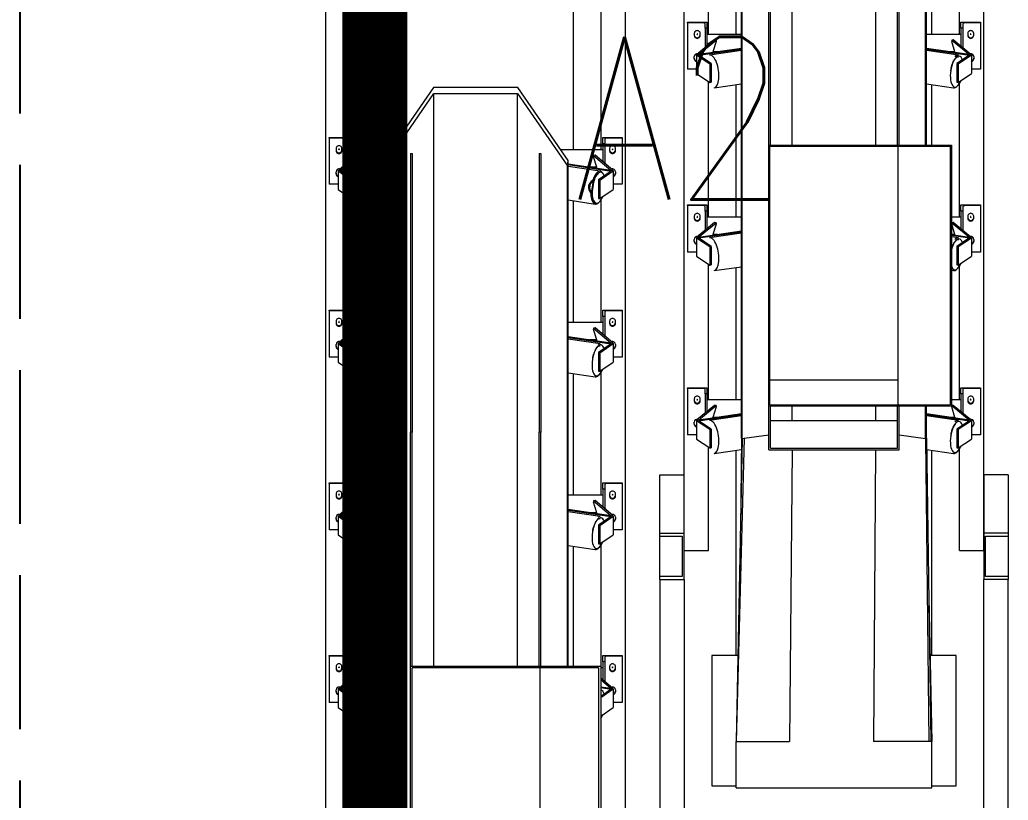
# Model space of a CAD drawing. Header units: millimetres. Extents: x 91119 to 433967, y 16708 to 144224.
# Drawn here: x 330252 to 333288, y 76183 to 78579 of the extents above; entities that cross this region are included whole.
import ezdxf

# ---------------------------------------------------------------- set-up
doc = ezdxf.new("R2010")
doc.units = ezdxf.units.MM
doc.header["$LTSCALE"] = 100
doc.linetypes.add('121217 IES and EMR$0$XKITLINE03', pattern=[6.299213, 4.724409, -1.574803])
doc.linetypes.add('DASHED', pattern=[19.05, 12.7, -6.35])
for name, color, linetype in [('121217 IES and EMR$0$grid', 8, 'Continuous'), ('121217 IES and EMR$0$Xref', 8, 'Continuous'), ('Lighting', 5, 'Continuous')]:
    doc.layers.add(name, color=color, linetype=linetype)
doc.styles.add('ROMANS', font='romans.shx', dxfattribs={"width": 0.8, "height": 2.5})

msp = doc.modelspace()

# ---------------------------------------------------------------- linework, layer by layer
at = {"layer": '121217 IES and EMR$0$grid', "linetype": '121217 IES and EMR$0$XKITLINE03'}
msp.add_line((330252.5, 138605.8), (330252.5, 24225.6), dxfattribs=at)
at = {"layer": '121217 IES and EMR$0$Xref', "linetype": 'Continuous', "lineweight": 20}
for p, q in [((332292.5, 76949.9), (332292.5, 80505.5)), ((333212.5, 76949.9), (333212.5, 80505.5)), ((332624.1, 78193.7), (332624.1, 79838.8)), ((332880.8, 78193.7), (332880.8, 79838.8)), ((332468.4, 77293.9), (332468.4, 79625.4)), ((333036.5, 78193.7), (333036.5, 79625.4)), ((332471, 77292.2), (332471, 79607.8)), ((333034, 78193.7), (333034, 79607.8)), ((331192.5, 75599.4), (331192.5, 78993.3)), ((332112.5, 75599.4), (332112.5, 78993.3)), ((332367.5, 78533.9), (332367.5, 78950.3)), ((333137.5, 78533.9), (333137.5, 78943.6)), ((332452.5, 78533.9), (332452.5, 78940.8)), ((333052.5, 78533.9), (333052.5, 78940.8)), ((332552.5, 78193.7), (332552.5, 78758)), ((332557.5, 78193.7), (332557.5, 78758)), ((332947.5, 78193.7), (332947.5, 78758)), ((332952.5, 78193.7), (332952.5, 78758)), ((331267.5, 78180), (331267.5, 78616.5)), ((331352.5, 78180), (331352.5, 78629.9)), ((331952.5, 78180), (331952.5, 78629.9)), ((332037.5, 78180), (332037.5, 78616.5)), ((332302.5, 78571.5), (332362.5, 78571.5)), ((332302.5, 78569.6), (332302.5, 78571.5)), ((332302.5, 78569.6), (332302.5, 78427)), ((332348.5, 78569.6), (332302.5, 78569.6)), ((332356.5, 78553), (332356.5, 78567.2)), ((332356.5, 78553), (332356.5, 78493.1)), ((332362.5, 78553), (332356.5, 78553)), ((332362.5, 78571.5), (332362.5, 78553)), ((332362.5, 78553), (332362.5, 78498.1)), ((333142.5, 78553), (333142.5, 78571.5)), ((333142.5, 78571.5), (333202.5, 78571.5)), ((333148.5, 78553), (333142.5, 78553)), ((333142.5, 78553), (333142.5, 78498.1)), ((333148.5, 78567.2), (333148.5, 78553)), ((333148.5, 78553), (333148.5, 78493.1)), ((333202.5, 78569.6), (333156.5, 78569.6)), ((333202.5, 78571.5), (333202.5, 78569.6)), ((333202.5, 78569.6), (333202.5, 78427)), ((332323.5, 78537.3), (332323.5, 78530.6)), ((332332, 78535.8), (332332, 78534)), ((332333, 78534), (332333, 78535.8)), ((332341.5, 78530.6), (332341.5, 78537.3)), ((332468.4, 78533.9), (332362.5, 78533.9)), ((333142.5, 78533.9), (333036.5, 78533.9)), ((333163.5, 78537.3), (333163.5, 78530.6)), ((333172, 78535.8), (333172, 78534)), ((333173, 78534), (333173, 78535.8)), ((333181.5, 78530.6), (333181.5, 78537.3)), ((332468.4, 78491), (332329.9, 78471.1)), ((332385.9, 78517.4), (332331.9, 78472.9)), ((332336.6, 78472.3), (332390.6, 78516.9)), ((332336.6, 78470.3), (332468.4, 78489.3)), ((332390.6, 78512.8), (332381, 78480.4)), ((332390.6, 78516.9), (332385.9, 78517.4)), ((332390.6, 78516.9), (332390.6, 78512.8)), ((333175, 78471.1), (333036.5, 78491)), ((333036.5, 78489.3), (333168.4, 78470.3)), ((333119, 78517.4), (333114.4, 78516.9)), ((333114.4, 78516.9), (333114.4, 78512.8)), ((333114.4, 78516.9), (333168.4, 78472.3)), ((333124, 78480.4), (333114.4, 78512.8)), ((333173.1, 78472.9), (333119, 78517.4)), ((332323.5, 78459.3), (332323.5, 78466)), ((332329.9, 78471.1), (332329.9, 78414)), ((332329.9, 78471.1), (332370.9, 78443.9)), ((332331.9, 78472.9), (332331.9, 78471.3)), ((332331.9, 78472.9), (332336.6, 78472.3)), ((332336.6, 78472.3), (332336.6, 78472)), ((332375.5, 78444.6), (332336.6, 78470.3)), ((332468.4, 78485), (332370.4, 78470.9)), ((332394.6, 78480.4), (332381, 78480.4)), ((332381, 78480.4), (332382, 78478.6)), ((333134.6, 78470.9), (333036.5, 78485)), ((333124, 78480.4), (333110.3, 78480.4)), ((333122.9, 78478.6), (333124, 78480.4)), ((333168.4, 78470.3), (333129.5, 78444.6)), ((333134, 78443.9), (333175, 78471.1)), ((333168.4, 78472.3), (333173.1, 78472.9)), ((333168.4, 78472.3), (333168.4, 78472)), ((333173.1, 78472.9), (333173.1, 78471.3)), ((333175, 78471.1), (333175, 78414)), ((333181.5, 78466), (333181.5, 78459.3)), ((332329.9, 78427), (332302.5, 78427)), ((332370.9, 78443.9), (332375.5, 78444.6)), ((332370.9, 78443.9), (332370.9, 78386.8)), ((332375.5, 78444.6), (332375.5, 78387.5)), ((333129.5, 78444.6), (333129.5, 78387.5)), ((333129.5, 78444.6), (333134, 78443.9)), ((333134, 78443.9), (333134, 78386.8)), ((333202.5, 78427), (333175, 78427)), ((332329.9, 78414), (332370.9, 78386.8)), ((333134, 78386.8), (333175, 78414)), ((331522.8, 78371.1), (331368.4, 78147.1)), ((331782.2, 78371.1), (331522.8, 78371.1)), ((331936.5, 78147.1), (331782.2, 78371.1)), ((332367.5, 77972.7), (332367.5, 78389.1)), ((332370.9, 78386.8), (332375.5, 78387.5)), ((332384.9, 78370), (332468.4, 78382)), ((332452.5, 77972.7), (332452.5, 78379.7)), ((333036.5, 78382), (333120, 78370)), ((333052.5, 78193.7), (333052.5, 78379.7)), ((333129.5, 78387.5), (333134, 78386.8)), ((333137.5, 77972.7), (333137.5, 78382.5)), ((331371, 78130.2), (331524.1, 78352.4)), ((331524.1, 76593.7), (331524.1, 78352.4)), ((331524.1, 78352.4), (331780.8, 78352.4)), ((331780.8, 76593.7), (331780.8, 78352.4)), ((331780.8, 78352.4), (331934, 78130.2)), ((331202.5, 78217.7), (331262.5, 78217.7)), ((331202.5, 78215.8), (331202.5, 78217.7)), ((331202.5, 78215.8), (331202.5, 78073.8)), ((331248.5, 78215.8), (331202.5, 78215.8)), ((331262.5, 78217.7), (331262.5, 78198.5)), ((332042.5, 78217.7), (332102.5, 78217.7)), ((332042.5, 78198.5), (332042.5, 78217.7)), ((332102.5, 78215.8), (332056.5, 78215.8)), ((332102.5, 78217.7), (332102.5, 78215.8)), ((332102.5, 78215.8), (332102.5, 78073.8)), ((331256.5, 78198.5), (331256.5, 78213.2)), ((331256.5, 78198.5), (331256.5, 78138.2)), ((331262.5, 78198.5), (331256.5, 78198.5)), ((331262.5, 78198.5), (331262.5, 78143.3)), ((332042.5, 78198.5), (332042.5, 78143.3)), ((332048.5, 78198.5), (332042.5, 78198.5)), ((332048.5, 78213.2), (332048.5, 78198.5)), ((332048.5, 78198.5), (332048.5, 78138.2)), ((332552.5, 77393.7), (332552.5, 78193.7)), ((332552.5, 78193.7), (333113, 78193.7)), ((332555.5, 78190.7), (333108.9, 78190.7)), ((332555.5, 77396.7), (332555.5, 78190.7)), ((332949.5, 78187.6), (332950.4, 78190.7)), ((332949.5, 77396.7), (332949.5, 78187.6)), ((333108.9, 78190.7), (333108.9, 77396.7)), ((333113, 78193.7), (333113, 77393.7)), ((331223.5, 78183.6), (331223.5, 78177)), ((331285.9, 78163.4), (331231.9, 78117.1)), ((331232, 78182.2), (331232, 78180.3)), ((331233, 78180.3), (331233, 78182.2)), ((331236.6, 78116.5), (331290.6, 78162.8)), ((331241.5, 78177), (331241.5, 78183.6)), ((331391.1, 78180), (331262.5, 78180)), ((331290.6, 78158.7), (331281, 78126.2)), ((331290.6, 78162.8), (331285.9, 78163.4)), ((331290.6, 78162.8), (331290.6, 78158.7)), ((331452.5, 78168.8), (331452.5, 77313.3)), ((331452.5, 78168.8), (331457.5, 78168.8)), ((331457.5, 78168.8), (331457.5, 77313.3)), ((331847.5, 78168.8), (331847.5, 77313.3)), ((331847.5, 78168.8), (331852.5, 78168.8)), ((331852.5, 78168.8), (331852.5, 77313.3)), ((332042.5, 78180), (331913.9, 78180)), ((332019, 78163.4), (332014.4, 78162.8)), ((332014.4, 78162.8), (332014.4, 78158.7)), ((332014.4, 78162.8), (332068.4, 78116.5)), ((332024, 78126.2), (332014.4, 78158.7)), ((332073.1, 78117.1), (332019, 78163.4)), ((332063.5, 78183.6), (332063.5, 78177)), ((332072, 78182.2), (332072, 78180.3)), ((332073, 78180.3), (332073, 78182.2)), ((332081.5, 78177), (332081.5, 78183.6)), ((331368.4, 78135.9), (331229.9, 78115.2)), ((331236.6, 78114.4), (331368.4, 78134.2)), ((331368.4, 78129), (331270.1, 78114.2)), ((331303.1, 78126.2), (331281, 78126.2)), ((331281, 78126.2), (331282.8, 78123.1)), ((331368.4, 75938.2), (331368.4, 78147.1)), ((331368.4, 78147.1), (331371, 78130.2)), ((331371, 75936.4), (331371, 78130.2)), ((331934, 78130.2), (331936.5, 78147.1)), ((331934, 76593.7), (331934, 78130.2)), ((331936.5, 76593.7), (331936.5, 78147.1)), ((332075, 78115.2), (331936.5, 78135.9)), ((331936.5, 78134.2), (332068.4, 78114.4)), ((332034.9, 78114.2), (331936.5, 78129)), ((332024, 78126.2), (332001.8, 78126.2)), ((332022.2, 78123.1), (332024, 78126.2)), ((331223.5, 78106), (331223.5, 78112.6)), ((331229.9, 78115.2), (331229.9, 78058.4)), ((331229.9, 78115.2), (331270.9, 78086.9)), ((331231.9, 78117.1), (331231.9, 78115.5)), ((331231.9, 78117.1), (331236.6, 78116.5)), ((331236.6, 78116.5), (331236.6, 78116.2)), ((331275.5, 78087.6), (331236.6, 78114.4)), ((332068.4, 78114.4), (332029.5, 78087.6)), ((332034, 78086.9), (332075, 78115.2)), ((332068.4, 78116.5), (332073.1, 78117.1)), ((332068.4, 78116.5), (332068.4, 78116.2)), ((332073.1, 78117.1), (332073.1, 78115.5)), ((332075, 78115.2), (332075, 78058.4)), ((332081.5, 78112.6), (332081.5, 78106)), ((331229.9, 78073.8), (331202.5, 78073.8)), ((331270.9, 78086.9), (331275.5, 78087.6)), ((331270.9, 78086.9), (331270.9, 78030.1)), ((331275.5, 78087.6), (331275.5, 78030.8)), ((331295.2, 78051.3), (331290.8, 78080.8)), ((331296.5, 78053.7), (331292.7, 78078.9)), ((332012.2, 78078.9), (332008.5, 78053.7)), ((332014.2, 78080.8), (332009.8, 78051.3)), ((332029.5, 78087.6), (332029.5, 78030.8)), ((332029.5, 78087.6), (332034, 78086.9)), ((332034, 78086.9), (332034, 78030.1)), ((332102.5, 78073.8), (332075, 78073.8)), ((331229.9, 78058.4), (331270.9, 78030.1)), ((332034, 78030.1), (332075, 78058.4)), ((331267.5, 77649.7), (331267.5, 78028.2)), ((331270.9, 78030.1), (331275.5, 78030.8)), ((331285.2, 78013.4), (331368.4, 78025.8)), ((331352.5, 77649.7), (331352.5, 78023.4)), ((331936.5, 78025.8), (332019.7, 78013.4)), ((331952.5, 77649.7), (331952.5, 78023.4)), ((332029.5, 78030.8), (332034, 78030.1)), ((332037.5, 77649.7), (332037.5, 78028.2)), ((332302.5, 78010.4), (332362.5, 78010.4)), ((332302.5, 78008.5), (332302.5, 78010.4)), ((332302.5, 78008.5), (332302.5, 77865.9)), ((332348.5, 78008.5), (332302.5, 78008.5)), ((332356.5, 77991.8), (332356.5, 78006)), ((332362.5, 78010.4), (332362.5, 77991.8)), ((333142.5, 77991.8), (333142.5, 78010.4)), ((333142.5, 78010.4), (333202.5, 78010.4)), ((333148.5, 78006), (333148.5, 77991.8)), ((333202.5, 78008.5), (333156.5, 78008.5)), ((333202.5, 78010.4), (333202.5, 78008.5)), ((333202.5, 78008.5), (333202.5, 77865.9)), ((332323.5, 77976.2), (332323.5, 77969.5)), ((332332, 77974.7), (332332, 77972.9)), ((332333, 77972.9), (332333, 77974.7)), ((332341.5, 77969.5), (332341.5, 77976.2)), ((332356.5, 77991.8), (332356.5, 77932)), ((332362.5, 77991.8), (332356.5, 77991.8)), ((332362.5, 77991.8), (332362.5, 77937)), ((332468.4, 77972.7), (332362.5, 77972.7)), ((333142.5, 77972.7), (333113, 77972.7)), ((333148.5, 77991.8), (333142.5, 77991.8)), ((333142.5, 77991.8), (333142.5, 77937)), ((333148.5, 77991.8), (333148.5, 77932)), ((333163.5, 77976.2), (333163.5, 77969.5)), ((333172, 77974.7), (333172, 77972.9)), ((333173, 77972.9), (333173, 77974.7)), ((333181.5, 77969.5), (333181.5, 77976.2)), ((332385.9, 77956.3), (332331.9, 77911.8)), ((332336.6, 77911.2), (332390.6, 77955.7)), ((332390.6, 77951.6), (332381, 77919.3)), ((332390.6, 77955.7), (332385.9, 77956.3)), ((332390.6, 77955.7), (332390.6, 77951.6)), ((333119, 77956.3), (333114.4, 77955.7)), ((333114.4, 77955.7), (333114.4, 77951.6)), ((333114.4, 77955.7), (333168.4, 77911.2)), ((333124, 77919.3), (333114.4, 77951.6)), ((333173.1, 77911.8), (333119, 77956.3)), ((332468.4, 77929.9), (332329.9, 77909.9)), ((332331.9, 77911.8), (332331.9, 77910.2)), ((332331.9, 77911.8), (332336.6, 77911.2)), ((332336.6, 77909.2), (332468.4, 77928.2)), ((332336.6, 77911.2), (332336.6, 77910.9)), ((332468.4, 77923.9), (332370.4, 77909.8)), ((332394.6, 77919.3), (332381, 77919.3)), ((332381, 77919.3), (332382, 77917.5)), ((333124, 77919.3), (333113, 77919.3)), ((333175, 77909.9), (333113, 77918.9)), ((333113, 77917.2), (333168.4, 77909.2)), ((333134.6, 77909.8), (333113, 77912.9)), ((333122.9, 77917.5), (333124, 77919.3)), ((333168.4, 77911.2), (333173.1, 77911.8)), ((333168.4, 77911.2), (333168.4, 77910.9)), ((333173.1, 77911.8), (333173.1, 77910.2)), ((332323.5, 77898.2), (332323.5, 77904.9)), ((332329.9, 77909.9), (332329.9, 77852.9)), ((332329.9, 77909.9), (332370.9, 77882.8)), ((332375.5, 77883.4), (332336.6, 77909.2)), ((332370.9, 77882.8), (332375.5, 77883.4)), ((332370.9, 77882.8), (332370.9, 77825.7)), ((332375.5, 77883.4), (332375.5, 77826.4)), ((333168.4, 77909.2), (333129.5, 77883.4)), ((333129.5, 77883.4), (333129.5, 77826.4)), ((333129.5, 77883.4), (333134, 77882.8)), ((333134, 77882.8), (333175, 77909.9)), ((333134, 77882.8), (333134, 77825.7)), ((333175, 77909.9), (333175, 77852.9)), ((333181.5, 77904.9), (333181.5, 77898.2)), ((332329.9, 77865.9), (332302.5, 77865.9)), ((332329.9, 77852.9), (332370.9, 77825.7)), ((333134, 77825.7), (333175, 77852.9)), ((333202.5, 77865.9), (333175, 77865.9)), ((332367.5, 77411.6), (332367.5, 77828)), ((332370.9, 77825.7), (332375.5, 77826.4)), ((332384.9, 77808.8), (332468.4, 77820.9)), ((333129.5, 77826.4), (333134, 77825.7)), ((333137.5, 77411.6), (333137.5, 77821.4)), ((332452.5, 77411.6), (332452.5, 77818.6)), ((333113, 77809.8), (333120, 77808.8)), ((331202.5, 77687.5), (331262.5, 77687.5)), ((331202.5, 77685.5), (331202.5, 77687.5)), ((331202.5, 77685.5), (331202.5, 77543.5)), ((331248.5, 77685.5), (331202.5, 77685.5)), ((331256.5, 77668.2), (331256.5, 77683)), ((331262.5, 77687.5), (331262.5, 77668.2)), ((332042.5, 77668.2), (332042.5, 77687.5)), ((332042.5, 77687.5), (332102.5, 77687.5)), ((332048.5, 77683), (332048.5, 77668.2)), ((332102.5, 77685.5), (332056.5, 77685.5)), ((332102.5, 77687.5), (332102.5, 77685.5)), ((332102.5, 77685.5), (332102.5, 77543.5)), ((331223.5, 77653.3), (331223.5, 77646.7)), ((331232, 77652), (331232, 77650)), ((331233, 77650), (331233, 77652)), ((331241.5, 77646.7), (331241.5, 77653.3)), ((331256.5, 77668.2), (331256.5, 77607.9)), ((331262.5, 77668.2), (331256.5, 77668.2)), ((331262.5, 77668.2), (331262.5, 77613)), ((331368.4, 77649.7), (331262.5, 77649.7)), ((332042.5, 77649.7), (331936.5, 77649.7)), ((332048.5, 77668.2), (332042.5, 77668.2)), ((332042.5, 77668.2), (332042.5, 77613)), ((332048.5, 77668.2), (332048.5, 77607.9)), ((332063.5, 77653.3), (332063.5, 77646.7)), ((332072, 77652), (332072, 77650)), ((332073, 77650), (332073, 77652)), ((332081.5, 77646.7), (332081.5, 77653.3)), ((331285.9, 77633.1), (331231.9, 77586.8)), ((331236.6, 77586.2), (331290.6, 77632.5)), ((331290.6, 77628.5), (331281, 77595.9)), ((331290.6, 77632.5), (331285.9, 77633.1)), ((331290.6, 77632.5), (331290.6, 77628.5)), ((332019, 77633.1), (332014.4, 77632.5)), ((332014.4, 77632.5), (332014.4, 77628.5)), ((332014.4, 77632.5), (332068.4, 77586.2)), ((332024, 77595.9), (332014.4, 77628.5)), ((332073.1, 77586.8), (332019, 77633.1)), ((331223.5, 77575.7), (331223.5, 77582.3)), ((331368.4, 77605.7), (331229.9, 77584.9)), ((331229.9, 77584.9), (331229.9, 77528.1)), ((331229.9, 77584.9), (331270.9, 77556.7)), ((331231.9, 77586.8), (331231.9, 77585.2)), ((331231.9, 77586.8), (331236.6, 77586.2)), ((331236.6, 77584.1), (331368.4, 77603.9)), ((331236.6, 77586.2), (331236.6, 77585.9)), ((331275.5, 77557.3), (331236.6, 77584.1)), ((331368.4, 77598.7), (331270.1, 77583.9)), ((331303.1, 77595.9), (331281, 77595.9)), ((331281, 77595.9), (331282.8, 77592.8)), ((332075, 77584.9), (331936.5, 77605.7)), ((331936.5, 77603.9), (332068.4, 77584.1)), ((332034.9, 77583.9), (331936.5, 77598.7)), ((332024, 77595.9), (332001.8, 77595.9)), ((332022.2, 77592.8), (332024, 77595.9)), ((332068.4, 77584.1), (332029.5, 77557.3)), ((332034, 77556.7), (332075, 77584.9)), ((332068.4, 77586.2), (332073.1, 77586.8)), ((332068.4, 77586.2), (332068.4, 77585.9)), ((332073.1, 77586.8), (332073.1, 77585.2)), ((332075, 77584.9), (332075, 77528.1)), ((332081.5, 77582.3), (332081.5, 77575.7)), ((331270.9, 77556.7), (331275.5, 77557.3)), ((331270.9, 77556.7), (331270.9, 77499.8)), ((331275.5, 77557.3), (331275.5, 77500.5)), ((332029.5, 77557.3), (332029.5, 77500.5)), ((332029.5, 77557.3), (332034, 77556.7)), ((332034, 77556.7), (332034, 77499.8)), ((331229.9, 77543.5), (331202.5, 77543.5)), ((331229.9, 77528.1), (331270.9, 77499.8)), ((332034, 77499.8), (332075, 77528.1)), ((332102.5, 77543.5), (332075, 77543.5)), ((331267.5, 77119.4), (331267.5, 77502.2)), ((331270.9, 77499.8), (331275.5, 77500.5)), ((331285.2, 77483.1), (331368.4, 77495.5)), ((331352.5, 77119.4), (331352.5, 77493.2)), ((331936.5, 77495.5), (332019.7, 77483.1)), ((331952.5, 77119.4), (331952.5, 77493.2)), ((332029.5, 77500.5), (332034, 77499.8)), ((332037.5, 77119.4), (332037.5, 77496)), ((332949.5, 77472), (332555.5, 77472)), ((332302.5, 77449.3), (332362.5, 77449.3)), ((332302.5, 77447.4), (332302.5, 77449.3)), ((332302.5, 77447.4), (332302.5, 77304.7)), ((332348.5, 77447.4), (332302.5, 77447.4)), ((332356.5, 77430.7), (332356.5, 77444.9)), ((332356.5, 77430.7), (332356.5, 77370.9)), ((332362.5, 77430.7), (332356.5, 77430.7)), ((332362.5, 77449.3), (332362.5, 77430.7)), ((332362.5, 77430.7), (332362.5, 77375.8)), ((333142.5, 77430.7), (333142.5, 77449.3)), ((333142.5, 77449.3), (333202.5, 77449.3)), ((333148.5, 77430.7), (333142.5, 77430.7)), ((333142.5, 77430.7), (333142.5, 77375.8)), ((333148.5, 77444.9), (333148.5, 77430.7)), ((333148.5, 77430.7), (333148.5, 77370.9)), ((333202.5, 77447.4), (333156.5, 77447.4)), ((333202.5, 77449.3), (333202.5, 77447.4)), ((333202.5, 77447.4), (333202.5, 77304.7)), ((332323.5, 77415.1), (332323.5, 77408.4)), ((332385.9, 77395.2), (332331.9, 77350.6)), ((332332, 77413.6), (332332, 77411.7)), ((332333, 77411.7), (332333, 77413.6)), ((332341.5, 77408.4), (332341.5, 77415.1)), ((332468.4, 77411.6), (332362.5, 77411.6)), ((332390.6, 77394.6), (332385.9, 77395.2)), ((332555.5, 77396.7), (333108.9, 77396.7)), ((333142.5, 77411.6), (333113, 77411.6)), ((333119, 77395.2), (333114.4, 77394.6)), ((333173.1, 77350.6), (333119, 77395.2)), ((333163.5, 77415.1), (333163.5, 77408.4)), ((333172, 77413.6), (333172, 77411.7)), ((333173, 77411.7), (333173, 77413.6)), ((333181.5, 77408.4), (333181.5, 77415.1)), ((332468.4, 77368.8), (332329.9, 77348.8)), ((332336.6, 77350.1), (332390.6, 77394.6)), ((332336.6, 77348.1), (332468.4, 77367.1)), ((332390.6, 77390.5), (332381, 77358.1)), ((332390.6, 77394.6), (332390.6, 77390.5)), ((332552.5, 77258.6), (332552.5, 77393.7)), ((332552.5, 77393.7), (333113, 77393.7)), ((332557.5, 77263.4), (332557.5, 77393.7)), ((332624.1, 77348.3), (332624.1, 77393.7)), ((332880.8, 77348.3), (332880.8, 77393.7)), ((332947.5, 77263.4), (332947.5, 77393.7)), ((332952.5, 77258.6), (332952.5, 77393.7)), ((333034, 77292.2), (333034, 77393.7)), ((333036.5, 77293.9), (333036.5, 77393.7)), ((333175, 77348.8), (333036.5, 77368.8)), ((333036.5, 77367.1), (333168.4, 77348.1)), ((333114.4, 77394.6), (333114.4, 77390.5)), ((333114.4, 77394.6), (333168.4, 77350.1)), ((333124, 77358.1), (333114.4, 77390.5)), ((332323.5, 77337.1), (332323.5, 77343.7)), ((332329.9, 77348.8), (332329.9, 77291.8)), ((332329.9, 77348.8), (332370.9, 77321.7)), ((332331.9, 77350.6), (332331.9, 77349.1)), ((332331.9, 77350.6), (332336.6, 77350.1)), ((332336.6, 77350.1), (332336.6, 77349.8)), ((332375.5, 77322.3), (332336.6, 77348.1)), ((332468.4, 77362.8), (332370.4, 77348.7)), ((332394.6, 77358.1), (332381, 77358.1)), ((332381, 77358.1), (332382, 77356.3)), ((332557.5, 77348.3), (332947.5, 77348.3)), ((333134.6, 77348.7), (333036.5, 77362.8)), ((333124, 77358.1), (333110.3, 77358.1)), ((333122.9, 77356.3), (333124, 77358.1)), ((333168.4, 77348.1), (333129.5, 77322.3)), ((333134, 77321.7), (333175, 77348.8)), ((333168.4, 77350.1), (333173.1, 77350.6)), ((333168.4, 77350.1), (333168.4, 77349.8)), ((333173.1, 77350.6), (333173.1, 77349.1)), ((333175, 77348.8), (333175, 77291.8)), ((333181.5, 77343.7), (333181.5, 77337.1)), ((331452.5, 76593.7), (331452.5, 77313.3)), ((331457.5, 77313.3), (331452.5, 77313.3)), ((331457.5, 76593.7), (331457.5, 77313.3)), ((331847.5, 76593.7), (331847.5, 77313.3)), ((331852.5, 77313.3), (331847.5, 77313.3)), ((331852.5, 76593.7), (331852.5, 77313.3)), ((332329.9, 77304.7), (332302.5, 77304.7)), ((332370.9, 77321.7), (332375.5, 77322.3)), ((332370.9, 77321.7), (332370.9, 77264.6)), ((332375.5, 77322.3), (332375.5, 77265.2)), ((333129.5, 77322.3), (333129.5, 77265.2)), ((333129.5, 77322.3), (333134, 77321.7)), ((333134, 77321.7), (333134, 77264.6)), ((333202.5, 77304.7), (333175, 77304.7)), ((332329.9, 77291.8), (332370.9, 77264.6)), ((332476.4, 77293), (332452.5, 76363.2)), ((332471, 77292.2), (332452.5, 76365.1)), ((332468.4, 77293.9), (332465.5, 77017.4)), ((332471, 77292.2), (332468.4, 77293.9)), ((332476.4, 77293), (332471, 77292.2)), ((332552.5, 77303.9), (332476.4, 77293)), ((333034, 77292.2), (332952.5, 77303.9)), ((333036.5, 77293.9), (333034, 77292.2)), ((333034, 77292.2), (333043.8, 76363.2)), ((333036.5, 77293.9), (333049.8, 76363.2)), ((333134, 77264.6), (333175, 77291.8)), ((332367.5, 76949.9), (332367.5, 77266.9)), ((332370.9, 77264.6), (332375.5, 77265.2)), ((332384.9, 77247.7), (332468.1, 77259.7)), ((332452.5, 76626.7), (332452.5, 77257.4)), ((332552.5, 77258.6), (332952.5, 77258.6)), ((332557.5, 77263.4), (332947.5, 77263.4)), ((332623.7, 77258.6), (332616.2, 76363.2)), ((332880.4, 77258.6), (332874.1, 76363.2)), ((333037, 77259.7), (333120, 77247.7)), ((333052.5, 76626.7), (333052.5, 77257.4)), ((333129.5, 77265.2), (333134, 77264.6)), ((333137.5, 76949.9), (333137.5, 77260.3)), ((331202.5, 77157.2), (331262.5, 77157.2)), ((331202.5, 77155.3), (331202.5, 77157.2)), ((331202.5, 77155.3), (331202.5, 77013.2)), ((331248.5, 77155.3), (331202.5, 77155.3)), ((331256.5, 77137.9), (331256.5, 77152.7)), ((331262.5, 77157.2), (331262.5, 77137.9)), ((332042.5, 77137.9), (332042.5, 77157.2)), ((332042.5, 77157.2), (332102.5, 77157.2)), ((332048.5, 77152.7), (332048.5, 77137.9)), ((332102.5, 77155.3), (332056.5, 77155.3)), ((332102.5, 77157.2), (332102.5, 77155.3)), ((332102.5, 77155.3), (332102.5, 77013.2)), ((332217.4, 77182.2), (332292.4, 77182.2)), ((332217.4, 77003), (332217.4, 77182.2)), ((332292.4, 77003), (332292.4, 77182.2)), ((333287.6, 77182.2), (333212.6, 77182.2)), ((333212.6, 77182.2), (333212.6, 77003)), ((333287.6, 77182.2), (333287.6, 77003)), ((331223.5, 77123.1), (331223.5, 77116.4)), ((331241.5, 77116.4), (331241.5, 77123.1)), ((331256.5, 77137.9), (331256.5, 77077.6)), ((331262.5, 77137.9), (331256.5, 77137.9)), ((331262.5, 77137.9), (331262.5, 77082.7)), ((332048.5, 77137.9), (332042.5, 77137.9)), ((332042.5, 77137.9), (332042.5, 77082.7)), ((332048.5, 77137.9), (332048.5, 77077.6)), ((332063.5, 77123.1), (332063.5, 77116.4)), ((332081.5, 77116.4), (332081.5, 77123.1)), ((331285.9, 77102.8), (331231.9, 77056.5)), ((331232, 77121.7), (331232, 77119.7)), ((331233, 77119.7), (331233, 77121.7)), ((331236.6, 77055.9), (331290.6, 77102.3)), ((331368.4, 77119.4), (331262.5, 77119.4)), ((331290.6, 77098.2), (331281, 77065.6)), ((331290.6, 77102.3), (331285.9, 77102.8)), ((331290.6, 77102.3), (331290.6, 77098.2)), ((332042.5, 77119.4), (331936.5, 77119.4)), ((332019, 77102.8), (332014.4, 77102.3)), ((332014.4, 77102.3), (332014.4, 77098.2)), ((332014.4, 77102.3), (332068.4, 77055.9)), ((332024, 77065.6), (332014.4, 77098.2)), ((332073.1, 77056.5), (332019, 77102.8)), ((332072, 77121.7), (332072, 77119.7)), ((332073, 77119.7), (332073, 77121.7)), ((331368.4, 77075.4), (331229.9, 77054.6)), ((331236.6, 77053.9), (331368.4, 77073.6)), ((331368.4, 77068.4), (331270.1, 77053.7)), ((331303.1, 77065.6), (331281, 77065.6)), ((331281, 77065.6), (331282.8, 77062.6)), ((332075, 77054.6), (331936.5, 77075.4)), ((331936.5, 77073.6), (332068.4, 77053.9)), ((332034.9, 77053.7), (331936.5, 77068.4)), ((332024, 77065.6), (332001.8, 77065.6)), ((332022.2, 77062.6), (332024, 77065.6)), ((331223.5, 77045.4), (331223.5, 77052)), ((331229.9, 77054.6), (331229.9, 76997.8)), ((331229.9, 77054.6), (331270.9, 77026.4)), ((331231.9, 77056.5), (331231.9, 77054.9)), ((331231.9, 77056.5), (331236.6, 77055.9)), ((331236.6, 77055.9), (331236.6, 77055.6)), ((331275.5, 77027.1), (331236.6, 77053.9)), ((332068.4, 77053.9), (332029.5, 77027.1)), ((332034, 77026.4), (332075, 77054.6)), ((332068.4, 77055.9), (332073.1, 77056.5)), ((332068.4, 77055.9), (332068.4, 77055.6)), ((332073.1, 77056.5), (332073.1, 77054.9)), ((332075, 77054.6), (332075, 76997.8)), ((332081.5, 77052), (332081.5, 77045.4)), ((331229.9, 77013.2), (331202.5, 77013.2)), ((331270.9, 77026.4), (331275.5, 77027.1)), ((331270.9, 77026.4), (331270.9, 76969.6)), ((331275.5, 77027.1), (331275.5, 76970.2)), ((332029.5, 77027.1), (332029.5, 76970.2)), ((332029.5, 77027.1), (332034, 77026.4)), ((332034, 77026.4), (332034, 76969.6)), ((332102.5, 77013.2), (332075, 77013.2)), ((332217.4, 77003), (332292.4, 77003)), ((332217.4, 76993.5), (332217.4, 77003)), ((332292.4, 76860.3), (332292.4, 77003)), ((332465.5, 77017.4), (332465.4, 77015.1)), ((333287.6, 77003), (333212.6, 77003)), ((333212.6, 77003), (333212.6, 76860.3)), ((333287.6, 77003), (333287.6, 76993.5)), ((331229.9, 76997.8), (331270.9, 76969.6)), ((331267.5, 76589.1), (331267.5, 76971.9)), ((331270.9, 76969.6), (331275.5, 76970.2)), ((332029.5, 76970.2), (332034, 76969.6)), ((332034, 76969.6), (332075, 76997.8)), ((332217.4, 76869.8), (332217.4, 76993.5)), ((332217.4, 76993.5), (332286.9, 76993.5)), ((332286.9, 76993.5), (332286.9, 76869.8)), ((333218.1, 76869.8), (333218.1, 76993.5)), ((333218.1, 76993.5), (333287.6, 76993.5)), ((333287.6, 76993.5), (333287.6, 76869.8)), ((331285.2, 76952.8), (331368.4, 76965.3)), ((331352.5, 76589.1), (331352.5, 76962.9)), ((331936.5, 76965.3), (332019.7, 76952.8)), ((331952.5, 76593.7), (331952.5, 76962.9)), ((332037.5, 76589.1), (332037.5, 76965.7)), ((332292.5, 76949.9), (332367.5, 76949.9)), ((333137.5, 76949.9), (333212.5, 76949.9)), ((332217.4, 76860.3), (332217.4, 76869.8)), ((332286.9, 76869.8), (332217.4, 76869.8)), ((332217.4, 76860.3), (332292.4, 76860.3)), ((332217.4, 76860.3), (332217.4, 76860.2)), ((332217.4, 76860.2), (332292.4, 76860.2)), ((332217.4, 76860.2), (332217.4, 75528.9)), ((332292.4, 76860.3), (332292.4, 76860.2)), ((332292.4, 76860.2), (332292.4, 75528.9)), ((333042.8, 76853.1), (333052.5, 76363.2)), ((333287.6, 76860.3), (333212.6, 76860.3)), ((333212.6, 76860.2), (333212.6, 76860.3)), ((333287.6, 76860.2), (333212.6, 76860.2)), ((333212.6, 75528.9), (333212.6, 76860.2)), ((333287.6, 76869.8), (333218.1, 76869.8)), ((333287.6, 76869.8), (333287.6, 76860.3)), ((333287.6, 76860.2), (333287.6, 76860.3)), ((333287.6, 75528.9), (333287.6, 76860.2)), ((331202.5, 76626.9), (331262.5, 76626.9)), ((331202.5, 76625), (331202.5, 76626.9)), ((331202.5, 76625), (331202.5, 76482.9)), ((331248.5, 76625), (331202.5, 76625)), ((331256.5, 76607.6), (331256.5, 76622.4)), ((331256.5, 76607.6), (331256.5, 76547.3)), ((331262.5, 76607.6), (331256.5, 76607.6)), ((331262.5, 76626.9), (331262.5, 76607.6)), ((331262.5, 76607.6), (331262.5, 76552.5)), ((332042.5, 76607.6), (332042.5, 76626.9)), ((332042.5, 76626.9), (332102.5, 76626.9)), ((332048.5, 76607.6), (332042.5, 76607.6)), ((332042.5, 76607.6), (332042.5, 76552.5)), ((332048.5, 76622.4), (332048.5, 76607.6)), ((332048.5, 76607.6), (332048.5, 76547.3)), ((332102.5, 76625), (332056.5, 76625)), ((332102.5, 76626.9), (332102.5, 76625)), ((332102.5, 76625), (332102.5, 76482.9)), ((332457.7, 76626.7), (332377.5, 76626.7)), ((332377.5, 76626.7), (332377.5, 76227.1)), ((333127.5, 76626.7), (333047.3, 76626.7)), ((333127.5, 76227.1), (333127.5, 76626.7)), ((331223.5, 76592.8), (331223.5, 76586.2)), ((331232, 76591.4), (331232, 76589.5)), ((331233, 76589.5), (331233, 76591.4)), ((331241.5, 76586.2), (331241.5, 76592.8)), ((331368.4, 76589.1), (331262.5, 76589.1)), ((331452.5, 75793.7), (331452.5, 76593.7)), ((332036.2, 76593.7), (331452.5, 76593.7)), ((332029.7, 76588.7), (331457.5, 76588.7)), ((331457.5, 75798.7), (331457.5, 76588.7)), ((331850.1, 75798.7), (331850.1, 76588.7)), ((332029.7, 76588.7), (332029.7, 75798.7)), ((332036.2, 76593.7), (332036.2, 75793.7)), ((332042.5, 76589.1), (332036.2, 76589.1)), ((332063.5, 76592.8), (332063.5, 76586.2)), ((332072, 76591.4), (332072, 76589.5)), ((332073, 76589.5), (332073, 76591.4)), ((332081.5, 76586.2), (332081.5, 76592.8)), ((331285.9, 76572.5), (331231.9, 76526.2)), ((331236.6, 76525.7), (331290.6, 76572)), ((331290.6, 76567.9), (331281, 76535.3)), ((331290.6, 76572), (331285.9, 76572.5)), ((331290.6, 76572), (331290.6, 76567.9)), ((332073.1, 76526.2), (332036.2, 76557.8)), ((332036.2, 76553.3), (332068.4, 76525.7)), ((331223.5, 76515.1), (331223.5, 76521.8)), ((331368.4, 76545.1), (331229.9, 76524.3)), ((331229.9, 76524.3), (331229.9, 76467.5)), ((331229.9, 76524.3), (331270.9, 76496.1)), ((331231.9, 76526.2), (331231.9, 76524.6)), ((331231.9, 76526.2), (331236.6, 76525.7)), ((331236.6, 76523.6), (331368.4, 76543.3)), ((331236.6, 76525.7), (331236.6, 76525.3)), ((331275.5, 76496.8), (331236.6, 76523.6)), ((331368.4, 76538.1), (331270.1, 76523.4)), ((331303.1, 76535.3), (331281, 76535.3)), ((331281, 76535.3), (331282.8, 76532.3)), ((332075, 76524.3), (332036.2, 76530.2)), ((332036.2, 76528.4), (332068.4, 76523.6)), ((332036.2, 76497.6), (332075, 76524.3)), ((332068.4, 76523.6), (332036.2, 76501.4)), ((332068.4, 76525.7), (332073.1, 76526.2)), ((332068.4, 76525.7), (332068.4, 76525.3)), ((332073.1, 76526.2), (332073.1, 76524.6)), ((332075, 76524.3), (332075, 76467.5)), ((332081.5, 76521.8), (332081.5, 76515.1)), ((331270.9, 76496.1), (331275.5, 76496.8)), ((331270.9, 76496.1), (331270.9, 76439.3)), ((331275.5, 76496.8), (331275.5, 76440)), ((331229.9, 76482.9), (331202.5, 76482.9)), ((331229.9, 76467.5), (331270.9, 76439.3)), ((332036.2, 76440.8), (332075, 76467.5)), ((332102.5, 76482.9), (332075, 76482.9)), ((331267.5, 76058.8), (331267.5, 76441.7)), ((331270.9, 76439.3), (331275.5, 76440)), ((331285.2, 76422.5), (331368.4, 76435)), ((331352.5, 76058.8), (331352.5, 76432.6)), ((332037.5, 76058.8), (332037.5, 76435.4)), ((332452.5, 76365.1), (332452.5, 76363.2)), ((332452.5, 76363.2), (332616.2, 76363.2)), ((332452.5, 76220.9), (332452.5, 76363.2)), ((333043.8, 76363.2), (332874.1, 76363.2)), ((333049.8, 76363.2), (333043.8, 76363.2)), ((333052.5, 76363.2), (333049.8, 76363.2)), ((333052.3, 76371.3), (333052.5, 76365.1)), ((333052.5, 76365.1), (333052.5, 76363.2)), ((333052.5, 76220.9), (333052.5, 76363.2)), ((332377.5, 76227.1), (332452.5, 76227.1)), ((332452.5, 76220.9), (333052.5, 76220.9)), ((333052.5, 76227.1), (333127.5, 76227.1))]:
    msp.add_line(p, q, dxfattribs=at)
at = {"layer": '121217 IES and EMR$0$Xref', "linetype": 'Continuous', "lineweight": 0}
for p, q in [((331998.5, 78066.6), (332002.2, 78062.9)), ((332008.8, 78056.3), (332010.3, 78054.9))]:
    msp.add_line(p, q, dxfattribs=at)
at = {"layer": '121217 IES and EMR$0$Xref', "linetype": 'Continuous', "lineweight": 20}
for centre, major_axis, ratio, start_param, end_param in [((332348.5, 78567.2), (8, 0), 0.309017, 0, 1.570796), ((333156.5, 78567.2), (8, 0), 0.309017, 1.570796, 3.141593), ((332332.5, 78537.3), (9, 0), 0.951057, 0, 3.141593), ((332332.5, 78532.5), (9, 0), 0.951057, 3.141593, 6.283185), ((332332.5, 78530.6), (-9, 0), 0.951057, 0, 3.141593), ((332332.5, 78535.8), (-0.5, 0), 0.951057, 3.141591, 6.283185), ((333172.5, 78537.3), (9, 0), 0.951057, 0, 3.141593), ((333172.5, 78532.5), (9, 0), 0.951057, 3.141593, 6.283185), ((333172.5, 78530.6), (-9, 0), 0.951057, 0, 3.141593), ((333172.5, 78535.8), (-0.5, 0), 0.951057, 3.141593, 6.283185), ((332332.5, 78466), (-9, 0), 0.951057, 4.56602, 6.283185), ((332332.5, 78461.2), (-9, 0), 0.951057, 0, 1.285617), ((332332.5, 78459.3), (9, 0), 0.951057, 3.141593, 4.42721), ((332377.7, 78420.4), (7.3, -50.5), 0.401934, 0, 3.141593), ((333130, 78420), (-6.8, -47.5), 0.401934, 2.491318, 6.283185), ((333127.3, 78420.4), (7.3, 50.5), 0.401934, 0, 0.536034), ((333172.5, 78466), (-9, 0), 0.951057, 3.141593, 4.858758), ((333172.5, 78461.2), (-9, 0), 0.951057, 1.855975, 3.141593), ((333172.5, 78459.3), (9, 0), 0.951057, 4.997568, 6.283185), ((333127.3, 78420.4), (7.3, 50.5), 0.401934, 3.141593, 3.615175), ((333130, 78420), (-6.8, -47.5), 0.401934, 0, 1.012058), ((331248.5, 78213.2), (8, 0), 0.321439, 0, 1.570796), ((332056.5, 78213.2), (8, 0), 0.321439, 1.570796, 3.141593), ((331232.5, 78183.6), (9, 0), 0.94693, 0, 3.141593), ((332072.5, 78183.6), (9, 0), 0.94693, 0, 3.141593), ((331232.5, 78178.9), (9, 0), 0.94693, 3.141593, 6.283185), ((331232.5, 78177), (-9, 0), 0.94693, 0, 3.141593), ((331232.5, 78182.2), (-0.5, 0), 0.94693, 3.141591, 6.283185), ((332072.5, 78178.9), (9, 0), 0.94693, 3.141593, 6.283185), ((332072.5, 78177), (-9, 0), 0.94693, 0, 3.141593), ((332072.5, 78182.2), (-0.5, 0), 0.94693, 3.141591, 6.283185), ((331232.5, 78112.6), (-9, 0), 0.94693, 4.324604, 6.283185), ((331232.5, 78107.9), (-9, 0), 0.94693, 0, 1.285617), ((331232.5, 78106), (9, 0), 0.94693, 3.141593, 4.42721), ((331274.9, 78063.4), (-7.1, 47.5), 0.40019, -1.255022, 0.640404), ((331277.7, 78063.8), (-7.6, 50.4), 0.40019, -1.168919, 0.42257), ((332027.3, 78063.8), (-7.6, -50.4), 0.40019, 2.654927, 4.310512), ((332030, 78063.4), (-7.1, -47.5), 0.40019, 2.501189, 4.396614), ((332072.5, 78112.6), (-9, 0), 0.94693, 3.141593, 5.100174), ((332072.5, 78107.9), (-9, 0), 0.94693, 1.855975, 3.141593), ((332072.5, 78106), (9, 0), 0.94693, 4.997568, 6.283185), ((331180.2, 78049.2), (-126, -18.9), 0.40019, 2.739715, 3.54347), ((331180.2, 78049.2), (-122.3, -18.3), 0.40019, 2.818371, 3.464815), ((332124.7, 78049.2), (126, -18.9), 0.40019, 2.739715, 3.54347), ((332124.7, 78049.2), (122.3, -18.3), 0.40019, 2.818371, 3.464815), ((332028.7, 78063.6), (-7.1, -47.5), 0.40019, 4.422375, 4.444012), ((331274.9, 78063.4), (-7.1, 47.5), 0.40019, 2.127053, 4.396614), ((331277.7, 78063.8), (-7.6, 50.4), 0.40019, 2.654927, 4.310512), ((331276.3, 78063.6), (-7.1, 47.5), 0.40019, 4.297861, 4.444012), ((331277.7, 78063.8), (-7.3, 49), 0.40019, 4.276712, 4.389167), ((332027.3, 78063.8), (-7.6, -50.4), 0.40019, -1.168919, 0.435392), ((332028.7, 78063.6), (-7.1, -47.5), 0.40019, -7.585604, -7.448414), ((332030, 78063.4), (-7.1, -47.5), 0.40019, -1.255022, 1.014539), ((332348.5, 78006), (8, 0), 0.309017, 0, 1.570796), ((333156.5, 78006), (8, 0), 0.309017, 1.570796, 3.141593), ((332332.5, 77976.2), (9, 0), 0.951057, 0, 3.141593), ((332332.5, 77974.7), (-0.5, 0), 0.951057, 3.141595, 6.283185), ((333172.5, 77976.2), (9, 0), 0.951057, 0, 3.141593), ((333172.5, 77974.7), (-0.5, 0), 0.951057, 3.141593, 6.283185), ((332332.5, 77971.4), (9, 0), 0.951057, 3.141593, 6.283185), ((332332.5, 77969.5), (-9, 0), 0.951057, 0, 3.141593), ((333172.5, 77971.4), (9, 0), 0.951057, 3.141593, 6.283185), ((333172.5, 77969.5), (-9, 0), 0.951057, 0, 3.141593), ((332332.5, 77904.9), (-9, 0), 0.951057, 4.56602, 6.283185), ((333172.5, 77904.9), (-9, 0), 0.951057, 3.141593, 4.858758), ((332332.5, 77900.1), (-9, 0), 0.951057, 0, 1.285617), ((332332.5, 77898.2), (9, 0), 0.951057, 3.141593, 4.42721), ((332377.7, 77859.3), (7.3, -50.5), 0.401934, 0, 3.141593), ((333130, 77858.9), (-6.8, -47.5), 0.401934, 2.491318, 4.480295), ((333127.3, 77859.3), (7.3, 50.5), 0.401934, 0, 0.536034), ((333172.5, 77900.1), (-9, 0), 0.951057, 1.855975, 3.141593), ((333172.5, 77898.2), (9, 0), 0.951057, 4.997568, 6.283185), ((333130, 77858.9), (-6.8, -47.5), 0.401934, 5.632953, 6.283185), ((333130, 77858.9), (-6.8, -47.5), 0.401934, 0, 1.012058), ((333127.3, 77859.3), (7.3, 50.5), 0.401934, 3.141593, 3.615175), ((331248.5, 77683), (8, 0), 0.321439, 0, 1.570796), ((332056.5, 77683), (8, 0), 0.321439, 1.570796, 3.141593), ((331232.5, 77653.3), (9, 0), 0.94693, 0, 3.141593), ((331232.5, 77648.6), (9, 0), 0.94693, 3.141593, 6.283185), ((331232.5, 77646.7), (-9, 0), 0.94693, 0, 3.141593), ((331232.5, 77652), (-0.5, 0), 0.94693, 3.141591, 6.283185), ((332072.5, 77653.3), (9, 0), 0.94693, 0, 3.141593), ((332072.5, 77648.6), (9, 0), 0.94693, 3.141593, 6.283185), ((332072.5, 77646.7), (-9, 0), 0.94693, 0, 3.141593), ((332072.5, 77652), (-0.5, 0), 0.94693, 3.141591, 6.283185), ((331232.5, 77582.3), (-9, 0), 0.94693, 4.324604, 6.283185), ((331232.5, 77577.6), (-9, 0), 0.94693, 0, 1.285617), ((331277.7, 77533.5), (7.6, -50.4), 0.40019, 1.336348, 3.141593), ((332030, 77533.1), (-7.1, -47.5), 0.40019, 2.501189, 6.283185), ((332027.3, 77533.5), (7.6, 50.4), 0.40019, 0, 0.34184), ((332072.5, 77582.3), (-9, 0), 0.94693, 3.141593, 5.100174), ((332072.5, 77577.6), (-9, 0), 0.94693, 1.855975, 3.141593), ((331232.5, 77575.7), (9, 0), 0.94693, 3.141593, 4.42721), ((332072.5, 77575.7), (9, 0), 0.94693, 4.997568, 6.283185), ((331277.7, 77533.5), (7.6, -50.4), 0.40019, 5.726113, 6.283185), ((332027.3, 77533.5), (7.6, 50.4), 0.40019, 3.141593, 3.621804), ((332030, 77533.1), (-7.1, -47.5), 0.40019, 0, 1.014539), ((332348.5, 77444.9), (8, 0), 0.309017, 0, 1.570796), ((333156.5, 77444.9), (8, 0), 0.309017, 1.570796, 3.141593), ((332332.5, 77415.1), (9, 0), 0.951057, 0, 3.141593), ((332332.5, 77410.3), (9, 0), 0.951057, 3.141593, 6.283185), ((332332.5, 77408.4), (-9, 0), 0.951057, 0, 3.141593), ((332332.5, 77413.6), (-0.5, 0), 0.951057, 3.141591, 6.283185), ((333172.5, 77415.1), (9, 0), 0.951057, 0, 3.141593), ((333172.5, 77410.3), (9, 0), 0.951057, 3.141593, 6.283185), ((333172.5, 77408.4), (-9, 0), 0.951057, 0, 3.141593), ((333172.5, 77413.6), (-0.5, 0), 0.951057, 3.141593, 6.283185), ((332332.5, 77343.7), (-9, 0), 0.951057, 4.56602, 6.283185), ((332332.5, 77338.9), (-9, 0), 0.951057, 0, 1.285617), ((332332.5, 77337.1), (9, 0), 0.951057, 3.141593, 4.42721), ((332377.7, 77298.2), (7.3, -50.5), 0.401934, 0, 3.141593), ((333130, 77297.8), (-6.8, -47.5), 0.401934, 2.491318, 6.283185), ((333127.3, 77298.2), (7.3, 50.5), 0.401934, 0, 0.536034), ((333172.5, 77343.7), (-9, 0), 0.951057, 3.141593, 4.858758), ((333172.5, 77338.9), (-9, 0), 0.951057, 1.855975, 3.141593), ((333172.5, 77337.1), (9, 0), 0.951057, 4.997568, 6.283185), ((333127.3, 77298.2), (7.3, 50.5), 0.401934, 3.141593, 3.615175), ((333130, 77297.8), (-6.8, -47.5), 0.401934, 0, 1.012058), ((331248.5, 77152.7), (8, 0), 0.321439, 0, 1.570796), ((332056.5, 77152.7), (8, 0), 0.321439, 1.570796, 3.141593), ((331232.5, 77123.1), (9, 0), 0.94693, 0, 3.141593), ((331232.5, 77121.7), (-0.5, 0), 0.94693, 3.141593, 6.283185), ((332072.5, 77123.1), (9, 0), 0.94693, 0, 3.141593), ((332072.5, 77121.7), (-0.5, 0), 0.94693, 3.141591, 6.283185), ((331232.5, 77118.4), (9, 0), 0.94693, 3.141593, 6.283185), ((331232.5, 77116.4), (-9, 0), 0.94693, 0, 3.141593), ((332072.5, 77118.4), (9, 0), 0.94693, 3.141593, 6.283185), ((332072.5, 77116.4), (-9, 0), 0.94693, 0, 3.141593), ((331232.5, 77052), (-9, 0), 0.94693, 4.324604, 6.283185), ((331232.5, 77047.3), (-9, 0), 0.94693, 0, 1.285617), ((331232.5, 77045.4), (9, 0), 0.94693, 3.141593, 4.42721), ((331277.7, 77003.2), (7.6, -50.4), 0.40019, 1.336348, 3.141593), ((332030, 77002.8), (-7.1, -47.5), 0.40019, 2.501189, 6.283185), ((332027.3, 77003.2), (7.6, 50.4), 0.40019, 0, 0.34184), ((332072.5, 77052), (-9, 0), 0.94693, 3.141593, 5.100174), ((332072.5, 77047.3), (-9, 0), 0.94693, 1.855975, 3.141593), ((332072.5, 77045.4), (9, 0), 0.94693, 4.997568, 6.283185), ((332030, 77002.8), (-7.1, -47.5), 0.40019, 0, 1.014539), ((331277.7, 77003.2), (7.6, -50.4), 0.40019, 5.726113, 6.283185), ((332027.3, 77003.2), (7.6, 50.4), 0.40019, 3.141593, 3.621804), ((331248.5, 76622.4), (8, 0), 0.321439, 0, 1.570796), ((332056.5, 76622.4), (8, 0), 0.321439, 1.570796, 3.141593), ((331232.5, 76592.8), (9, 0), 0.94693, 0, 3.141593), ((331232.5, 76588.1), (9, 0), 0.94693, 3.141593, 6.283185), ((331232.5, 76586.2), (-9, 0), 0.94693, 0, 3.141593), ((331232.5, 76591.4), (-0.5, 0), 0.94693, 3.141593, 6.283185), ((332072.5, 76592.8), (9, 0), 0.94693, 0, 3.141593), ((332072.5, 76588.1), (9, 0), 0.94693, 3.141593, 6.283185), ((332072.5, 76586.2), (-9, 0), 0.94693, 0, 3.141593), ((332072.5, 76591.4), (-0.5, 0), 0.94693, 3.141591, 6.283185), ((331232.5, 76521.8), (-9, 0), 0.94693, 4.324604, 6.283185), ((331232.5, 76517.1), (-9, 0), 0.94693, 0, 1.285617), ((331232.5, 76515.1), (9, 0), 0.94693, 3.141593, 4.42721), ((331277.7, 76472.9), (7.6, -50.4), 0.40019, 1.336348, 3.141593), ((332030, 76472.5), (-7.1, -47.5), 0.40019, 2.501189, 3.190322), ((332072.5, 76521.8), (-9, 0), 0.94693, 3.141593, 5.100174), ((332072.5, 76517.1), (-9, 0), 0.94693, 1.855975, 3.141593), ((332072.5, 76515.1), (9, 0), 0.94693, 4.997568, 6.283185), ((331277.7, 76472.9), (7.6, -50.4), 0.40019, 5.726113, 6.283185), ((332030, 76472.5), (-7.1, -47.5), 0.40019, 0.668016, 1.014539)]:
    msp.add_ellipse(centre, major_axis=major_axis, ratio=ratio, start_param=start_param, end_param=end_param, dxfattribs=at)
for centre, ratio in [((332332.5, 78534), 0.951057), ((333172.5, 78534), 0.951057), ((331232.5, 78180.3), 0.94693), ((332072.5, 78180.3), 0.94693), ((332332.5, 77972.9), 0.951057), ((333172.5, 77972.9), 0.951057), ((331232.5, 77650), 0.94693), ((332072.5, 77650), 0.94693), ((332332.5, 77411.7), 0.951057), ((333172.5, 77411.7), 0.951057), ((331232.5, 77119.7), 0.94693), ((332072.5, 77119.7), 0.94693), ((331232.5, 76589.5), 0.94693), ((332072.5, 76589.5), 0.94693)]:
    msp.add_ellipse(centre, major_axis=(-0.5, 0), ratio=ratio, dxfattribs=at)
for points, knots in [([(333111.5, 78422.6), (333111.8, 78425.7), (333112.8, 78433.7), (333117.1, 78446.8), (333122.2, 78457), (333124.8, 78459.3), (333125.4, 78459.9)], [0, 0, 0, 0, 0.176363, 0.538125, 0.896111, 1, 1, 1, 1]), ([(333125.4, 78459.9), (333127.1, 78461.7), (333130.5, 78465.3), (333133, 78465.3), (333134.4, 78464.8)], [0, 0, 0, 0, 0.1425018, 0.3401732, 0.3401732, 0.3401732, 0.3401732]), ([(331293.3, 78086.3), (331293, 78086.5), (331292.7, 78086.6), (331292.2, 78086.7), (331292, 78086.7), (331291.7, 78086.6), (331291.6, 78086.6), (331291.3, 78086.4), (331291.2, 78086.2), (331291, 78086), (331290.9, 78085.8), (331290.8, 78085.5), (331290.8, 78085.3), (331290.7, 78085), (331290.7, 78084.9), (331290.6, 78084.4), (331290.6, 78084.1), (331290.5, 78083.4), (331290.6, 78083.1), (331290.6, 78082.1), (331290.7, 78081.5), (331290.8, 78080.8)], [0, 0, 0, 0, 0.125, 0.125, 0.1875, 0.1875, 0.25, 0.25, 0.3125, 0.3125, 0.375, 0.375, 0.4375, 0.4375, 0.5, 0.5, 0.625, 0.625, 0.75, 0.75, 1, 1, 1, 1]), ([(331293.9, 78082.1), (331293.8, 78082.2), (331293.6, 78082.4), (331293.2, 78082.4), (331293, 78082.4), (331292.8, 78082.1), (331292.7, 78081.9), (331292.6, 78081.5), (331292.6, 78081.3), (331292.5, 78080.4), (331292.6, 78079.7), (331292.7, 78078.9)], [0, 0, 0, 0, 0.125, 0.125, 0.25, 0.25, 0.375, 0.375, 0.5, 0.5, 1, 1, 1, 1]), ([(332012.2, 78078.9), (332012.3, 78079.3), (332012.3, 78079.7), (332012.4, 78080.4), (332012.4, 78080.8), (332012.4, 78081.3), (332012.3, 78081.5), (332012.3, 78081.8), (332012.2, 78081.9), (332012.2, 78082.1), (332012.1, 78082.1), (332012, 78082.3), (332011.9, 78082.3), (332011.7, 78082.4), (332011.6, 78082.4), (332011.5, 78082.4), (332011.4, 78082.3), (332011.2, 78082.2), (332011.1, 78082.2), (332011.1, 78082.1)], [0, 0, 0, 0, 0.25, 0.25, 0.5, 0.5, 0.625, 0.625, 0.6875, 0.6875, 0.75, 0.75, 0.8125, 0.8125, 0.875, 0.875, 0.9375, 0.9375, 1, 1, 1, 1]), ([(332014.2, 78080.8), (332014.3, 78081.5), (332014.3, 78082.1), (332014.4, 78083.1), (332014.4, 78083.4), (332014.4, 78084), (332014.4, 78084.4), (332014.3, 78085), (332014.2, 78085.3), (332014, 78085.8), (332013.9, 78085.9), (332013.8, 78086.2), (332013.7, 78086.3), (332013.4, 78086.6), (332013.2, 78086.6), (332013, 78086.7), (332012.9, 78086.7), (332012.8, 78086.7), (332012.7, 78086.7), (332012.4, 78086.7), (332012.3, 78086.6), (332012, 78086.5), (332011.8, 78086.4), (332011.7, 78086.3)], [0, 0, 0, 0, 0.25, 0.25, 0.375, 0.375, 0.5, 0.5, 0.625, 0.625, 0.6875, 0.6875, 0.75, 0.75, 0.8125, 0.8125, 0.84375, 0.84375, 0.875, 0.875, 0.9375, 0.9375, 1, 1, 1, 1]), ([(331295.2, 78051.3), (331295.3, 78050.7), (331295.4, 78050.1), (331295.6, 78049.1), (331295.7, 78048.8), (331295.9, 78048.2), (331296.1, 78047.9), (331296.3, 78047.4), (331296.4, 78047.3), (331296.5, 78047), (331296.6, 78046.9), (331296.8, 78046.6), (331296.9, 78046.5), (331297.2, 78046.3), (331297.3, 78046.2), (331297.6, 78046.1), (331297.8, 78046.1), (331298.1, 78046.1), (331298.3, 78046.1), (331298.6, 78046.3), (331298.7, 78046.4), (331299, 78046.6), (331299.1, 78046.7), (331299.2, 78046.8)], [0, 0, 0, 0, 0.25, 0.25, 0.375, 0.375, 0.5, 0.5, 0.5625, 0.5625, 0.625, 0.625, 0.6875, 0.6875, 0.75, 0.75, 0.8125, 0.8125, 0.875, 0.875, 0.9375, 0.9375, 1, 1, 1, 1]), ([(331296.5, 78053.7), (331296.6, 78053), (331296.7, 78052.3), (331297.1, 78051.4), (331297.2, 78051.2), (331297.4, 78050.9), (331297.5, 78050.7), (331297.8, 78050.5), (331298, 78050.5), (331298.3, 78050.7), (331298.5, 78050.9), (331298.6, 78051)], [0, 0, 0, 0, 0.5, 0.5, 0.625, 0.625, 0.75, 0.75, 0.875, 0.875, 1, 1, 1, 1]), ([(332005.8, 78046.8), (332005.9, 78046.7), (332006, 78046.6), (332006.2, 78046.4), (332006.4, 78046.3), (332006.7, 78046.1), (332006.8, 78046.1), (332007.2, 78046.1), (332007.3, 78046.1), (332007.6, 78046.2), (332007.8, 78046.3), (332008, 78046.5), (332008.1, 78046.6), (332008.3, 78046.9), (332008.4, 78047), (332008.6, 78047.3), (332008.7, 78047.4), (332008.9, 78047.9), (332009, 78048.2), (332009.2, 78048.8), (332009.3, 78049.1), (332009.5, 78050.1), (332009.7, 78050.7), (332009.8, 78051.3)], [0, 0, 0, 0, 0.0625, 0.0625, 0.125, 0.125, 0.1875, 0.1875, 0.25, 0.25, 0.3125, 0.3125, 0.375, 0.375, 0.4375, 0.4375, 0.5, 0.5, 0.625, 0.625, 0.75, 0.75, 1, 1, 1, 1]), ([(332006.4, 78051), (332006.5, 78050.9), (332006.6, 78050.7), (332006.9, 78050.5), (332007.2, 78050.5), (332007.6, 78050.9), (332007.8, 78051.2), (332008.2, 78052.3), (332008.4, 78053), (332008.5, 78053.7)], [0, 0, 0, 0, 0.125, 0.125, 0.25, 0.25, 0.5, 0.5, 1, 1, 1, 1]), ([(333117.8, 77886.3), (333119.6, 77890.8), (333122.3, 77896), (333124.8, 77898.2), (333125.4, 77898.8)], [0.5628386, 0.5628386, 0.5628386, 0.5628386, 0.8961105, 1, 1, 1, 1]), ([(333125.4, 77898.8), (333127.1, 77900.6), (333130.5, 77904.2), (333133, 77904.2), (333134.4, 77903.7)], [0, 0, 0, 0, 0.1425018, 0.3401732, 0.3401732, 0.3401732, 0.3401732]), ([(332029.5, 77576.7), (332029.6, 77576.8), (332031.6, 77578.9), (332033.1, 77578.5), (332034.5, 77577.9)], [0, 0, 0, 0, 0.0112089, 0.2380607, 0.2380607, 0.2380607, 0.2380607]), ([(332011.6, 77535.9), (332011.9, 77538.6), (332012.8, 77546.3), (332017.1, 77559.4), (332023.4, 77571.7), (332027.3, 77575), (332029.5, 77576.7)], [0, 0, 0, 0, 0.128727, 0.428604, 0.725616, 1, 1, 1, 1]), ([(333111.5, 77300.4), (333111.8, 77303.4), (333112.8, 77311.5), (333117.1, 77324.6), (333122.2, 77334.7), (333124.8, 77337.1), (333125.4, 77337.6)], [0, 0, 0, 0, 0.176363, 0.538125, 0.896111, 1, 1, 1, 1]), ([(332011.6, 77005.6), (332011.9, 77008.3), (332012.8, 77016), (332017.1, 77029.1), (332023.4, 77041.4), (332027.3, 77044.7), (332029.5, 77046.4)], [0, 0, 0, 0, 0.128727, 0.428604, 0.725616, 1, 1, 1, 1]), ([(332029.5, 77046.4), (332029.6, 77046.5), (332031.6, 77048.6), (332033.1, 77048.2), (332034.5, 77047.6)], [0, 0, 0, 0, 0.0112089, 0.2380607, 0.2380607, 0.2380607, 0.2380607])]:
    msp.add_open_spline(points, degree=3, knots=knots, dxfattribs=at)
at = {"layer": 'Lighting', "color": 1, "linetype": 'DASHED', "const_width": 200}
msp.add_lwpolyline([(331342.5, 70758.2), (331342.5, 78673.6)], dxfattribs=at)

# ---------------------------------------------------------------- texts
at = {"layer": 'Lighting', "color": 0, "insert": (331954.8, 78526.9), "char_height": 500, "width": 7884.616, "attachment_point": 1, "style": 'ROMANS'}
msp.add_mtext('A2', dxfattribs=at)

doc.saveas('drawing.dxf')
